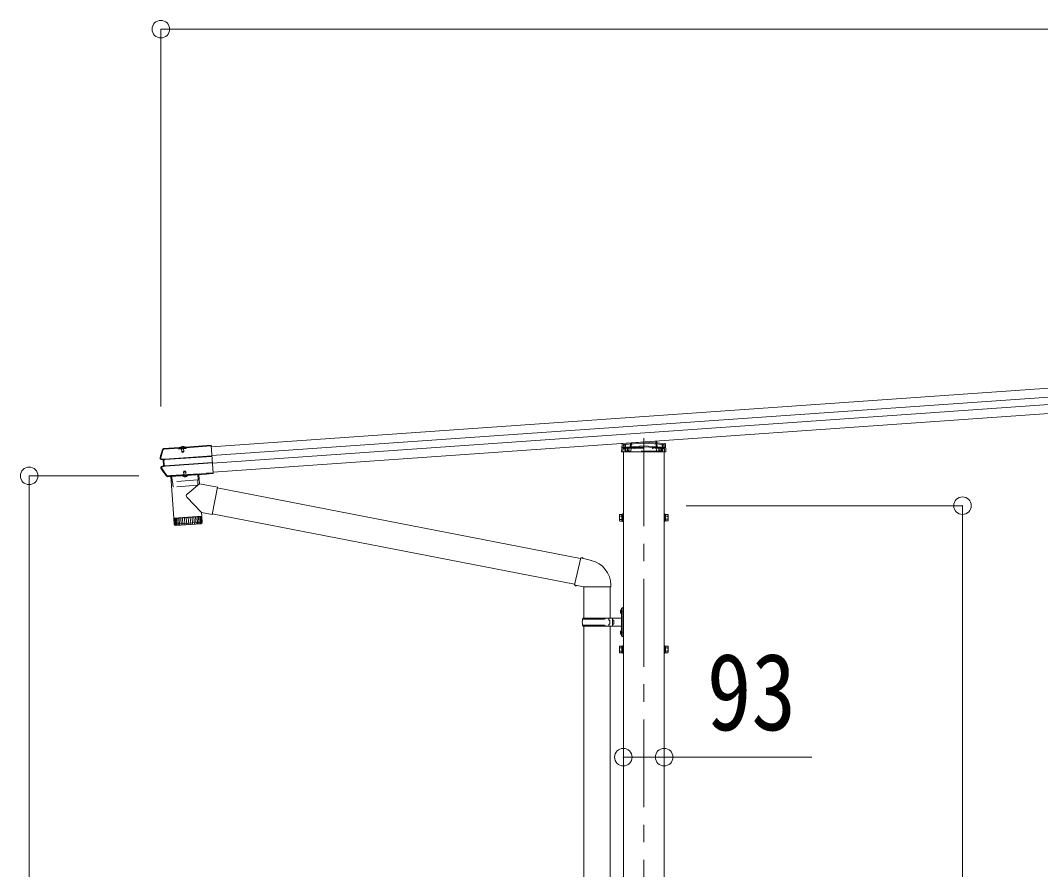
# Model space of a CAD drawing. Units: millimetres at full size, sheet at 1:40; details may follow other scales. Extents: x -11243 to 11243, y -7760 to 7760.
# Drawn here: x 1340 to 3664, y -3042 to -1108 of the extents above; entities that cross this region are included whole.
import ezdxf
from ezdxf.enums import TextEntityAlignment as Align

# ---------------------------------------------------------------- set-up
doc = ezdxf.new("R2010")
doc.units = ezdxf.units.MM
doc.header["$LTSCALE"] = 40
doc.header["$PDMODE"] = 32
doc.header["$PDSIZE"] = 40
doc.linetypes.add('CHAIN1', pattern=[8, 5, -1, 1, -1])
doc.linetypes.add('DASHED1', pattern=[1.8, 1.2, -0.6])
for name, color, linetype, lineweight in [('0-1_本体', 5, 'CHAIN1', 9), ('0-3_ELV2', 4, 'Continuous', 9), ('0-6_OTH_LINE', 6, 'Continuous', 9), ('0-9_OUTLINE', 7, 'Continuous', 9)]:
    doc.layers.add(name, color=color, linetype=linetype, lineweight=lineweight)
doc.styles.add('ＭＳ ゴシック', font='')
doc.styles.get('ＭＳ ゴシック').set_extended_font_data('MS Gothic')

msp = doc.modelspace()

# ---------------------------------------------------------------- linework, layer by layer
at = {"layer": '0-1_本体'}
msp.add_line((2760.2, -2059.8), (2760.2, -4459.08), dxfattribs=at)
at = {"layer": '0-3_ELV2'}
for p, q in [((6637.41, -1738.81), (1774.85, -2078.83)), ((6638.83, -1759.12), (1776.27, -2099.14)), ((6640.04, -1776.36), (1777.47, -2116.38)), ((6641.46, -1796.67), (1778.89, -2136.69)), ((2790.01, -2066.01), (2790.3, -2070.65)), ((1666.49, -2083.22), (1666.3, -2083.36)), ((1666.3, -2083.36), (1666.4, -2084.83)), ((1666.4, -2084.83), (1666.53, -2084.75)), ((1666.72, -2083.19), (1666.49, -2083.22)), ((1666.6, -2084.71), (1666.49, -2083.22)), ((1666.53, -2084.75), (1666.6, -2084.71)), ((1666.6, -2084.71), (1702.21, -2082.22)), ((1666.72, -2083.19), (1702.1, -2080.72)), ((1700.92, -2082.43), (1701.06, -2084.39)), ((1718.02, -2083.21), (1701.06, -2084.39)), ((1702.21, -2082.22), (1702.1, -2080.72)), ((1702.35, -2081.52), (1702.1, -2080.72)), ((1702.28, -2082.81), (1702.25, -2082.34)), ((1716.59, -2081.8), (1702.28, -2082.81)), ((1716.33, -2080.67), (1702.37, -2081.65)), ((1702.37, -2081.65), (1702.45, -2082.79)), ((1703.5, -2081.57), (1703.49, -2081.37)), ((1714.77, -2081.33), (1704.08, -2082.08)), ((1706.44, -2082.51), (1706.54, -2084.01)), ((1707.03, -2083.27), (1707.16, -2082.76)), ((1707.03, -2083.27), (1712.02, -2082.92)), ((1707.03, -2083.27), (1707.51, -2090.16)), ((1707.46, -2083.24), (1707.37, -2082.75)), ((1707.46, -2083.24), (1708.01, -2091.04)), ((1707.51, -2090.16), (1712.5, -2089.81)), ((1711.58, -2082.95), (1711.61, -2082.45)), ((1711.58, -2082.95), (1712.13, -2090.76)), ((1712.02, -2082.92), (1711.81, -2082.44)), ((1711.82, -2091.56), (1712.5, -2089.81)), ((1712.02, -2082.92), (1712.5, -2089.81)), ((1712.53, -2083.59), (1712.42, -2082.1)), ((1714.08, -2082.28), (1714.01, -2081.38)), ((1715.27, -2080.75), (1715.26, -2080.55)), ((1716.33, -2080.67), (1716.41, -2081.82)), ((1716.47, -2079.72), (1716.34, -2080.54)), ((1716.47, -2079.72), (1774.63, -2075.65)), ((1716.57, -2081.22), (1716.47, -2079.72)), ((1716.55, -2081.34), (1716.57, -2081.22)), ((1717.88, -2081.25), (1716.55, -2081.34)), ((1716.55, -2081.34), (1716.59, -2081.8)), ((1716.57, -2081.22), (1774.73, -2077.15)), ((1717.88, -2081.25), (1718.02, -2083.21)), ((1774.63, -2075.65), (1779.13, -2140.09)), ((2711.26, -2080.44), (2760.2, -2077.02)), ((2711.78, -2071.93), (2760.2, -2068.55)), ((2713.7, -4963.22), (2713.7, -2090.95)), ((2760.2, -2068.55), (2808.61, -2071.93)), ((2760.2, -2068.55), (2760.2, -2069.49)), ((2760.2, -2077.02), (2809.13, -2080.44)), ((2760.2, -2077.02), (2760.2, -2077.96)), ((2806.7, -4963.22), (2806.7, -2090.95)), ((2809.54, -2072.87), (2810.65, -2090.95)), ((1665.36, -2108.6), (1660.61, -2108.03)), ((1666.77, -2107.26), (1660.79, -2106.54)), ((1666.28, -2108.54), (1665.36, -2108.6)), ((1667.69, -2107.2), (1666.77, -2107.26)), ((1667.92, -2123.59), (1666.77, -2107.26)), ((1667, -2108.6), (1667.53, -2108.56)), ((1668.3, -2107.21), (1668.07, -2107.23)), ((1776.3, -2099.6), (1669.18, -2107.1)), ((1669.26, -2108.33), (1776.39, -2100.84)), ((1670.23, -2122.2), (1777.36, -2114.7)), ((1662.13, -2125.16), (1667.92, -2123.59)), ((1667.25, -2122.4), (1666.33, -2122.47)), ((1668.83, -2123.53), (1667.92, -2123.59)), ((1668.47, -2122.21), (1667.93, -2122.24)), ((1669.18, -2123.45), (1669.4, -2123.43)), ((1670.32, -2123.43), (1777.44, -2115.94)), ((1712.43, -2134.72), (1711.75, -2136.48)), ((1716.74, -2136.13), (1711.75, -2136.48)), ((1712.09, -2141.28), (1711.75, -2136.48)), ((1712.51, -2141.15), (1712.12, -2135.53)), ((1715.82, -2134.49), (1712.43, -2134.72)), ((1716.74, -2136.13), (1715.82, -2134.49)), ((1716.64, -2140.86), (1716.24, -2135.24)), ((1717.08, -2140.93), (1716.74, -2136.13)), ((1675.36, -2145.84), (1676.08, -2145.79)), ((1675.73, -2147.32), (1676.18, -2147.29)), ((1676.08, -2145.79), (1676.18, -2147.29)), ((1682.34, -2146.49), (1676.36, -2146.91)), ((1682.24, -2144.99), (1682.34, -2146.49)), ((1682.34, -2145.95), (1682.35, -2145.95)), ((1682.57, -2146.84), (1682.34, -2146.49)), ((1682.46, -2145.35), (1763.87, -2139.65)), ((1682.46, -2145.35), (1682.57, -2146.84)), ((1682.57, -2146.84), (1763.97, -2141.15)), ((1682.9, -2146.81), (1746.75, -2142.35)), ((1708.96, -2145.24), (1708.94, -2144.99)), ((1720.73, -2144.42), (1708.96, -2145.24)), ((1720.73, -2144.42), (1720.71, -2144.17)), ((1763.87, -2139.65), (1763.97, -2141.15)), ((1764.14, -2140.77), (1763.97, -2141.15)), ((1764.04, -2139.27), (1764.14, -2140.77)), ((1770.13, -2140.35), (1764.14, -2140.77)), ((1770.02, -2138.85), (1770.13, -2140.35)), ((1770.35, -2140.71), (1770.13, -2140.35)), ((1770.25, -2139.21), (1779.03, -2138.59)), ((1770.25, -2139.21), (1770.35, -2140.71)), ((1770.35, -2140.71), (1779.13, -2140.09)), ((1771.55, -2139.12), (1771.65, -2140.62)), ((1771.62, -2140.22), (1779.11, -2139.7)), ((2705, -2234.22), (2705.58, -2233.22)), ((2705, -2234.22), (2705, -2247.22)), ((2705, -2247.22), (2705.58, -2248.23)), ((2710.5, -2233.22), (2705.58, -2233.22)), ((2710.5, -2236.97), (2705.58, -2236.97)), ((2710.5, -2244.47), (2705.58, -2244.47)), ((2710.5, -2248.23), (2705.58, -2248.23)), ((2710.49, -2241.02), (2712.1, -2241.02)), ((2710.5, -2233.02), (2710.5, -2248.03)), ((2712.1, -2233.47), (2710.5, -2233.47)), ((2710.5, -2240.02), (2712.1, -2240.02)), ((2710.5, -2247.57), (2712.1, -2247.57)), ((2808.3, -2233.47), (2809.9, -2233.47)), ((2809.9, -2240.02), (2808.3, -2240.02)), ((2809.9, -2241.02), (2808.3, -2241.02)), ((2809.9, -2247.57), (2808.3, -2247.57)), ((2809.9, -2233.02), (2809.9, -2248.03)), ((2809.9, -2233.02), (2814.81, -2233.02)), ((2809.9, -2236.77), (2814.81, -2236.77)), ((2809.9, -2244.27), (2814.81, -2244.27)), ((2809.9, -2248.03), (2814.81, -2248.03)), ((2815.4, -2234.02), (2814.81, -2233.02)), ((2815.4, -2247.02), (2814.81, -2248.03)), ((2815.4, -2234.02), (2815.4, -2247.02)), ((2710.5, -2533.02), (2710.5, -2548.03)), ((2809.9, -2533.02), (2809.9, -2548.03)), ((2809.9, -2533.02), (2814.81, -2533.02)), ((2815.4, -2534.02), (2814.81, -2533.02)), ((2705, -2534.22), (2705.58, -2533.22)), ((2705, -2534.22), (2705, -2547.22)), ((2705, -2547.22), (2705.58, -2548.23)), ((2710.5, -2533.22), (2705.58, -2533.22)), ((2710.5, -2536.97), (2705.58, -2536.97)), ((2710.5, -2544.47), (2705.58, -2544.47)), ((2710.5, -2548.23), (2705.58, -2548.23)), ((2710.49, -2541.02), (2712.1, -2541.02)), ((2712.1, -2533.47), (2710.5, -2533.47)), ((2710.5, -2540.02), (2712.1, -2540.02)), ((2710.5, -2547.57), (2712.1, -2547.57)), ((2808.3, -2533.47), (2809.9, -2533.47)), ((2809.9, -2540.02), (2808.3, -2540.02)), ((2809.9, -2541.02), (2808.3, -2541.02)), ((2809.9, -2547.57), (2808.3, -2547.57)), ((2809.9, -2536.77), (2814.81, -2536.77)), ((2809.9, -2544.27), (2814.81, -2544.27)), ((2809.9, -2548.03), (2814.81, -2548.03)), ((2815.4, -2547.02), (2814.81, -2548.03)), ((2815.4, -2534.02), (2815.4, -2547.02))]:
    msp.add_line(p, q, dxfattribs=at)
at = {"layer": '0-3_ELV2', "linetype": 'DASHED1'}
for p, q in [((2788.02, -2066.15), (2789.53, -2090.95)), ((1704.7, -2081.46), (1704.63, -2081.71)), ((1704.76, -2080.93), (1713.94, -2080.28)), ((1704.84, -2082.02), (1704.76, -2080.93)), ((1706.83, -2078.55), (1708.22, -2080.92)), ((1707.16, -2082.76), (1707.27, -2082.37)), ((1707.27, -2082.37), (1707.19, -2081.26)), ((1707.34, -2082.75), (1707.2, -2080.76)), ((1707.37, -2082.75), (1707.25, -2082.16)), ((1709.41, -2081.45), (1708.22, -2080.92)), ((1709.41, -2081.45), (1710.51, -2080.76)), ((1711.56, -2078.22), (1710.51, -2080.76)), ((1711.63, -2082.45), (1711.49, -2080.46)), ((1711.66, -2082.06), (1711.58, -2080.95)), ((1711.61, -2082.45), (1711.64, -2081.85)), ((1711.81, -2082.44), (1711.66, -2082.06)), ((1714.01, -2081.38), (1713.94, -2080.28)), ((1714.07, -2080.8), (1714.17, -2081.04)), ((2711.33, -2080.45), (2809.06, -2080.45)), ((2713.8, -2073.8), (2712.75, -2090.95)), ((2713.22, -2083.25), (2718.2, -2083.25)), ((2713.27, -2082.45), (2807.12, -2082.45)), ((2760.2, -2079.02), (2713.28, -2082.3)), ((2760.2, -2070.55), (2713.8, -2073.8)), ((2717, -2073.57), (2717, -2087.22)), ((2717, -2087.22), (2718, -2088.95)), ((2802.4, -2088.95), (2718, -2088.95)), ((2718.2, -2073.49), (2718.2, -2088.95)), ((2719.7, -2081.86), (2719.7, -2088.95)), ((2722.8, -2082.45), (2722.8, -2088.95)), ((2722.92, -2082.45), (2722.92, -2088.95)), ((2723.2, -2081.61), (2723.2, -2088.95)), ((2723.2, -2087.22), (2726.2, -2087.22)), ((2726.2, -2081.4), (2726.2, -2088.95)), ((2729.44, -2081.39), (2730.12, -2070.2)), ((2732.13, -2070.06), (2730.86, -2090.95)), ((2734.2, -2080.45), (2734.2, -2082.45)), ((2738.7, -2083.25), (2738.7, -2080.53)), ((2740.2, -2083.25), (2738.7, -2083.25)), ((2740.2, -2080.42), (2740.2, -2083.25)), ((2806.59, -2073.8), (2760.2, -2070.55)), ((2807.11, -2082.3), (2760.2, -2079.02)), ((2780.2, -2083.25), (2780.2, -2080.42)), ((2780.2, -2083.25), (2781.7, -2083.25)), ((2781.7, -2080.53), (2781.7, -2083.25)), ((2786.2, -2082.45), (2786.2, -2080.45)), ((2790.3, -2070.65), (2790.95, -2081.39)), ((2794.2, -2081.4), (2794.2, -2088.95)), ((2794.2, -2087.22), (2797.2, -2087.22)), ((2797.2, -2081.61), (2797.2, -2088.95)), ((2797.47, -2082.45), (2797.47, -2088.95)), ((2797.6, -2082.45), (2797.6, -2088.95)), ((2800.7, -2081.86), (2800.7, -2088.95)), ((2802.2, -2073.49), (2802.2, -2088.95)), ((2802.2, -2083.25), (2807.17, -2083.25)), ((2802.4, -2088.95), (2803.4, -2087.22)), ((2803.4, -2073.57), (2803.4, -2087.22)), ((2807.64, -2090.95), (2806.59, -2073.8)), ((1712.51, -2147.33), (1713.67, -2144.53)), ((1714.77, -2143.84), (1713.67, -2144.53)), ((1714.77, -2143.84), (1715.96, -2144.37)), ((1717.5, -2146.98), (1715.96, -2144.37))]:
    msp.add_line(p, q, dxfattribs=at)
at = {"layer": '0-3_ELV2'}
for points in [[(1659.7, -2104.9), (1662.51, -2095.24), (1665.53, -2085.63)], [(1702.21, -2082.22), (1702.25, -2082.34), (1700.92, -2082.43)], [(1714.08, -2082.28), (1704.9, -2082.92), (1704.84, -2082.02)], [(1707.51, -2090.16), (1708.43, -2091.8), (1711.82, -2091.56)], [(2810.65, -2090.95), (2709.75, -2090.95), (2710.85, -2072.87)], [(1661.73, -2123.71), (1666.33, -2122.47), (1665.36, -2108.6)], [(1674.31, -2145.36), (1667.75, -2136.33), (1661.39, -2127.15)], [(1682.46, -2145.35), (1682.24, -2144.99), (1676.25, -2145.41), (1676.08, -2145.79)], [(1676.25, -2145.41), (1676.36, -2146.91), (1676.18, -2147.29)], [(1747.18, -2141.32), (1747.11, -2140.32), (1682.26, -2144.85), (1682.33, -2145.85)], [(1770.25, -2139.21), (1770.02, -2138.85), (1764.04, -2139.27), (1763.87, -2139.65)], [(2713.7, -2232.02), (2712.1, -2232.02), (2712.1, -2249.02), (2713.7, -2249.02)], [(2806.7, -2232.02), (2808.3, -2232.02), (2808.3, -2249.02), (2806.7, -2249.02)], [(2713.7, -2532.02), (2712.1, -2532.02), (2712.1, -2549.02), (2713.7, -2549.02)], [(2806.7, -2532.02), (2808.3, -2532.02), (2808.3, -2549.02), (2806.7, -2549.02)]]:
    msp.add_lwpolyline(points, dxfattribs=at)
for centre, radius, start, end in [((2141.55, -2240.23), 502, 162.04537, 164.31277), ((1667.03, -2086.46), 3.19, 103.22631, 162.05142), ((1666.67, -2086), 1.2, 102.71221, 162.01357), ((1704.04, -2081.33), 0.55, 142.43917, 184), ((1704.05, -2081.53), 0.545, 184, 274), ((1709.7, -2085.69), 7.7, 45.56083, 142.43917), ((1714.73, -2080.78), 0.545, 274, 4), ((1714.71, -2080.59), 0.55, 4, 45.56083), ((2711.33, -2081.44), 1, 94, 176.5), ((2711.85, -2072.93), 1, 94, 176.5), ((2808.54, -2072.93), 1, 3.5, 86), ((2809.06, -2081.44), 1, 3.5, 86), ((1660.94, -2105.25), 2.8, 164.31277, 263.16971), ((1660.95, -2105.25), 1.3, 164.24366, 263.03582), ((1662.47, -2126.42), 2.8, 105.16971, 214.06629), ((2076, -1846.79), 502, 214.06629, 216.59248), ((1662.47, -2126.42), 1.3, 105.30295, 214.13631), ((1675.51, -2144.14), 3.19, 216.58984, 274.01289), ((1675.27, -2144.65), 1.2, 216.62025, 274.01295), ((1683.33, -2145.78), 1, 184, 274), ((1714.5, -2139.89), 7.7, 223.98312, 324.01688), ((1746.18, -2141.39), 1, 274, 4), ((2717.41, -2240.72), 12.42, 162.41205, 197.58795), ((2708.32, -2235.09), 3.32, 145.61575, 214.38425), ((2708.32, -2246.35), 3.32, 145.61575, 214.38425), ((2812.07, -2234.89), 3.32, 325.61575, 34.38425), ((2812.07, -2246.15), 3.32, 325.61575, 34.38425), ((2802.98, -2240.52), 12.42, 342.41205, 17.58795), ((2812.07, -2534.89), 3.32, 325.61575, 34.38425), ((2717.41, -2540.72), 12.42, 162.41205, 197.58795), ((2708.32, -2535.09), 3.32, 145.61575, 214.38425), ((2708.32, -2546.35), 3.32, 145.61575, 214.38425), ((2812.07, -2546.15), 3.32, 325.61575, 34.38425), ((2802.98, -2540.52), 12.42, 342.41205, 17.58795)]:
    msp.add_arc(centre, radius, start, end, dxfattribs=at)
at = {"layer": '0-3_ELV2', "linetype": 'DASHED1'}
for centre, radius, start, end in [((1704.15, -2081.57), 0.5, 274, 344), ((1705.47, -2081.68), 0.8, 94, 164), ((1706.69, -2081.29), 0.5, 4, 94), ((1712.08, -2080.92), 0.5, 94, 184), ((1713.33, -2081.13), 0.8, 24, 94), ((1714.63, -2080.84), 0.5, 204, 274), ((2711.33, -2081.45), 1, 90, 176.5), ((2809.06, -2081.45), 1, 3.5, 90)]:
    msp.add_arc(centre, radius, start, end, dxfattribs=at)
at = {"layer": '0-3_ELV2'}
for centre, major_axis, ratio, start_param, end_param in [((1702.57, -2084.7), (-0.22, 3.19), 0.014286, 5.9883828, 6.2220988), ((1716.56, -2083.73), (-0.22, 3.19), 0.014286, 0.0610865, 0.2948025), ((1669.3, -2108.9), (3.03, -0.36), 0.014525, 2.4375911, 3.0658321), ((1669.3, -2108.91), (2.99, 0.21), 0.19438, 1.5707963, 2.1939282), ((1669.2, -2107.38), (1.52, -0.18), 0.014525, 2.4126357, 3.0658321), ((1669.2, -2107.39), (1.5, 0.1), 0.19438, 1.5707963, 2.2034964), ((1670.19, -2121.6), (2.95, 0.8), 0.014957, 3.2171785, 3.8372566), ((1670.19, -2121.61), (2.99, 0.21), 0.19438, 4.0848352, 4.712389), ((1670.3, -2123.13), (1.48, 0.4), 0.014957, 3.2171785, 3.8435615), ((1670.3, -2123.14), (1.5, 0.1), 0.19438, 4.0561004, 4.712389)]:
    msp.add_ellipse(centre, major_axis=major_axis, ratio=ratio, start_param=start_param, end_param=end_param, dxfattribs=at)
at = {"layer": '0-6_OTH_LINE'}
for p, q in [((6721.98, -1128.14), (1660.14, -1128.14)), ((1660.14, -1128.14), (1660.14, -1987.03)), ((1360.15, -2145.33), (1610.15, -2145.33)), ((1360.15, -4413.22), (1360.15, -2145.33)), ((3486.2, -2213.22), (2856.7, -2213.22)), ((3486.2, -4413.22), (3486.2, -2213.22)), ((2713.7, -2785.92), (2806.7, -2785.92)), ((2806.7, -2785.92), (3142.85, -2785.92))]:
    msp.add_line(p, q, dxfattribs=at)
for p in [(1660.14, -1128.14), (1360.15, -2145.33), (3486.2, -2213.22), (2713.7, -2785.92), (2806.7, -2785.92)]:
    msp.add_point(p, dxfattribs=at)
at = {"layer": '0-9_OUTLINE'}
for p, q in [((1682.84, -2146.82), (1689.46, -2241.59)), ((1746.68, -2142.35), (1748.14, -2163.16)), ((1748.14, -2163.16), (1719.83, -2186.62)), ((1788.89, -2171.08), (1748.14, -2163.16)), ((1788.89, -2171.08), (1776.83, -2233.12)), ((2616.27, -2333.54), (1788.59, -2172.65)), ((1752.7, -2228.43), (1719.42, -2193.94)), ((1752.7, -2228.43), (1753.31, -2237.12)), ((1752.7, -2228.43), (1776.83, -2233.12)), ((1689.46, -2241.59), (1753.31, -2237.12)), ((1753.38, -2238.12), (1689.53, -2242.58)), ((1689.53, -2242.58), (1690.67, -2255.59)), ((1691.25, -2257.11), (1690.23, -2242.54)), ((1690.67, -2255.54), (1754.06, -2251.1)), ((1691.46, -2242.45), (1692.5, -2257.41)), ((1694.32, -2257.29), (1693.27, -2242.32)), ((1693.95, -2241.27), (1694.04, -2242.27)), ((1695.63, -2242.16), (1696.68, -2257.12)), ((1699.54, -2256.92), (1698.49, -2241.96)), ((1702.85, -2256.69), (1701.8, -2241.73)), ((1705.49, -2241.47), (1706.54, -2256.43)), ((1709.5, -2241.19), (1710.54, -2256.15)), ((1713.73, -2240.89), (1714.78, -2255.86)), ((1718.12, -2240.58), (1719.16, -2255.55)), ((1722.57, -2240.27), (1723.62, -2255.24)), ((1727, -2239.96), (1728.04, -2254.93)), ((1731.32, -2239.66), (1732.37, -2254.63)), ((1735.45, -2239.37), (1736.49, -2254.34)), ((1739.31, -2239.1), (1740.35, -2254.07)), ((1742.81, -2238.86), (1743.86, -2253.82)), ((1745.91, -2238.64), (1746.95, -2253.61)), ((1748.53, -2238.46), (1749.57, -2253.42)), ((1748.82, -2237.44), (1748.87, -2238.43)), ((1750.62, -2238.31), (1751.66, -2253.28)), ((1752.14, -2238.21), (1753.19, -2253.17)), ((1754.06, -2251.16), (1753.38, -2238.12)), ((2602.67, -2392.02), (1777.14, -2231.55)), ((1751.27, -2254.31), (1693.87, -2258.32)), ((2616.63, -2331.98), (2602.27, -2393.73)), ((2616.63, -2331.98), (2640.95, -2337.79)), ((2602.27, -2393.73), (2622.35, -2398.28)), ((2602.27, -2393.73), (2606.27, -2396.41)), ((2607.15, -2394.84), (2606.27, -2396.41)), ((2622.35, -2398.28), (2685.09, -2398.28)), ((2623.72, -2398.28), (2623.72, -2469.28)), ((2683.72, -2398.28), (2683.72, -2469.28)), ((2685.09, -2394.11), (2685.09, -2398.28)), ((2707.39, -2452.13), (2709.44, -2453.13)), ((2708.66, -2450.13), (2709.3, -2450.13)), ((2708.66, -2450.13), (2708.66, -2458.43)), ((2708.66, -2458.43), (2709.3, -2458.43)), ((2709.3, -2450.13), (2709.7, -2450.53)), ((2709.44, -2453.13), (2710.05, -2454.28)), ((2709.7, -2446.28), (2712.7, -2444.78)), ((2709.7, -2446.28), (2709.7, -2510.28)), ((2712.7, -2444.78), (2712.7, -2511.78)), ((2712.7, -2444.78), (2713.7, -2444.78)), ((2620.72, -2471.28), (2671.05, -2471.28)), ((2620.72, -2485.28), (2671.05, -2485.28)), ((2621.72, -2469.28), (2707.72, -2469.28)), ((2621.72, -2469.28), (2621.72, -2471.28)), ((2621.72, -2487.28), (2621.72, -2485.28)), ((2680.72, -2469.28), (2680.72, -2473.78)), ((2680.72, -2473.78), (2682.72, -2473.78)), ((2680.72, -2487.28), (2680.72, -2482.78)), ((2680.72, -2482.78), (2682.72, -2482.78)), ((2682.72, -2473.78), (2682.72, -2482.78)), ((2688.7, -2469.28), (2688.7, -2487.28)), ((2688.7, -2473.78), (2691.7, -2473.78)), ((2688.7, -2482.78), (2691.7, -2482.78)), ((2691.7, -2473.78), (2691.7, -2482.78)), ((2621.72, -2487.28), (2707.72, -2487.28)), ((2623.71, -2487.28), (2623.71, -3329.25)), ((2683.71, -2487.28), (2683.71, -3329.25)), ((2707.39, -2500.13), (2709.44, -2501.13)), ((2708.66, -2498.13), (2709.3, -2498.13)), ((2708.66, -2498.13), (2708.66, -2506.43)), ((2708.66, -2506.43), (2709.3, -2506.43)), ((2709.3, -2498.13), (2709.3, -2506.43)), ((2709.3, -2498.13), (2709.7, -2498.53)), ((2709.3, -2506.43), (2709.7, -2506.03)), ((2709.44, -2501.13), (2710.05, -2502.28)), ((2709.7, -2510.28), (2712.7, -2511.78)), ((2712.7, -2511.78), (2713.7, -2511.78))]:
    msp.add_line(p, q, dxfattribs=at)
at = {"layer": '0-9_OUTLINE', "linetype": 'DASHED1'}
for p, q in [((1685.05, -2146.66), (1686.19, -2158.13)), ((1744.61, -2154.53), (1686.72, -2158.58)), ((1688.2, -2170.02), (1686.92, -2158.56)), ((1744.6, -2166.08), (1744.28, -2154.55)), ((1744.6, -2142.5), (1745.07, -2154.01)), ((1744.14, -2166.59), (1688.73, -2170.46))]:
    msp.add_line(p, q, dxfattribs=at)
at = {"layer": '0-9_OUTLINE'}
for points in [[(2616.63, -2331.98), (2621.35, -2331.54), (2621.49, -2333.14)], [(2707.39, -2456.42), (2709.44, -2455.43), (2710.05, -2454.28)], [(2709.3, -2450.13), (2709.3, -2458.43), (2709.7, -2458.03)], [(2707.39, -2504.42), (2709.44, -2503.43), (2710.05, -2502.28)]]:
    msp.add_lwpolyline(points, dxfattribs=at)
at = {"layer": '0-9_OUTLINE', "linetype": 'DASHED1'}
for centre, start, end in [((1686.68, -2158.08), 185.67065, 274), ((1744.57, -2154.03), 274, 2.32935), ((1688.69, -2169.97), 186.38594, 274), ((1744.1, -2166.09), 274, 1.61406)]:
    msp.add_arc(centre, 0.5, start, end, dxfattribs=at)
at = {"layer": '0-9_OUTLINE'}
for centre, radius, start, end in [((1723.02, -2190.47), 5, 129.65551, 223.97399), ((1751.06, -2251.31), 3, 274, 3), ((1693.66, -2255.33), 3, 185, 274.04832), ((2627.09, -2394.11), 58, 0, 76.56538), ((2712.99, -2454.28), 6, 136.21765, 223.78235), ((2669.47, -2478.28), 49.25, 171.82876, 180.00002), ((2669.47, -2478.28), 49.25, 180.00002, 188.17127), ((2671.05, -2469.28), 2, 270, 359.99998), ((2671.05, -2487.28), 2, 0.00005, 90.00004), ((2707.7, -2467.28), 2, 270, 359.99998), ((2712.99, -2502.28), 6, 136.21765, 223.78235), ((2707.7, -2489.28), 2, 0.00005, 90.00004)]:
    msp.add_arc(centre, radius, start, end, dxfattribs=at)

# ---------------------------------------------------------------- texts
at = {"layer": '0-6_OTH_LINE', "color": 7, "style": 'ＭＳ ゴシック', "width": 0.85}
msp.add_text('93', height=176, dxfattribs=at).set_placement((2903.71, -2777.44), align=Align.BOTTOM_LEFT)

doc.saveas('drawing.dxf')
